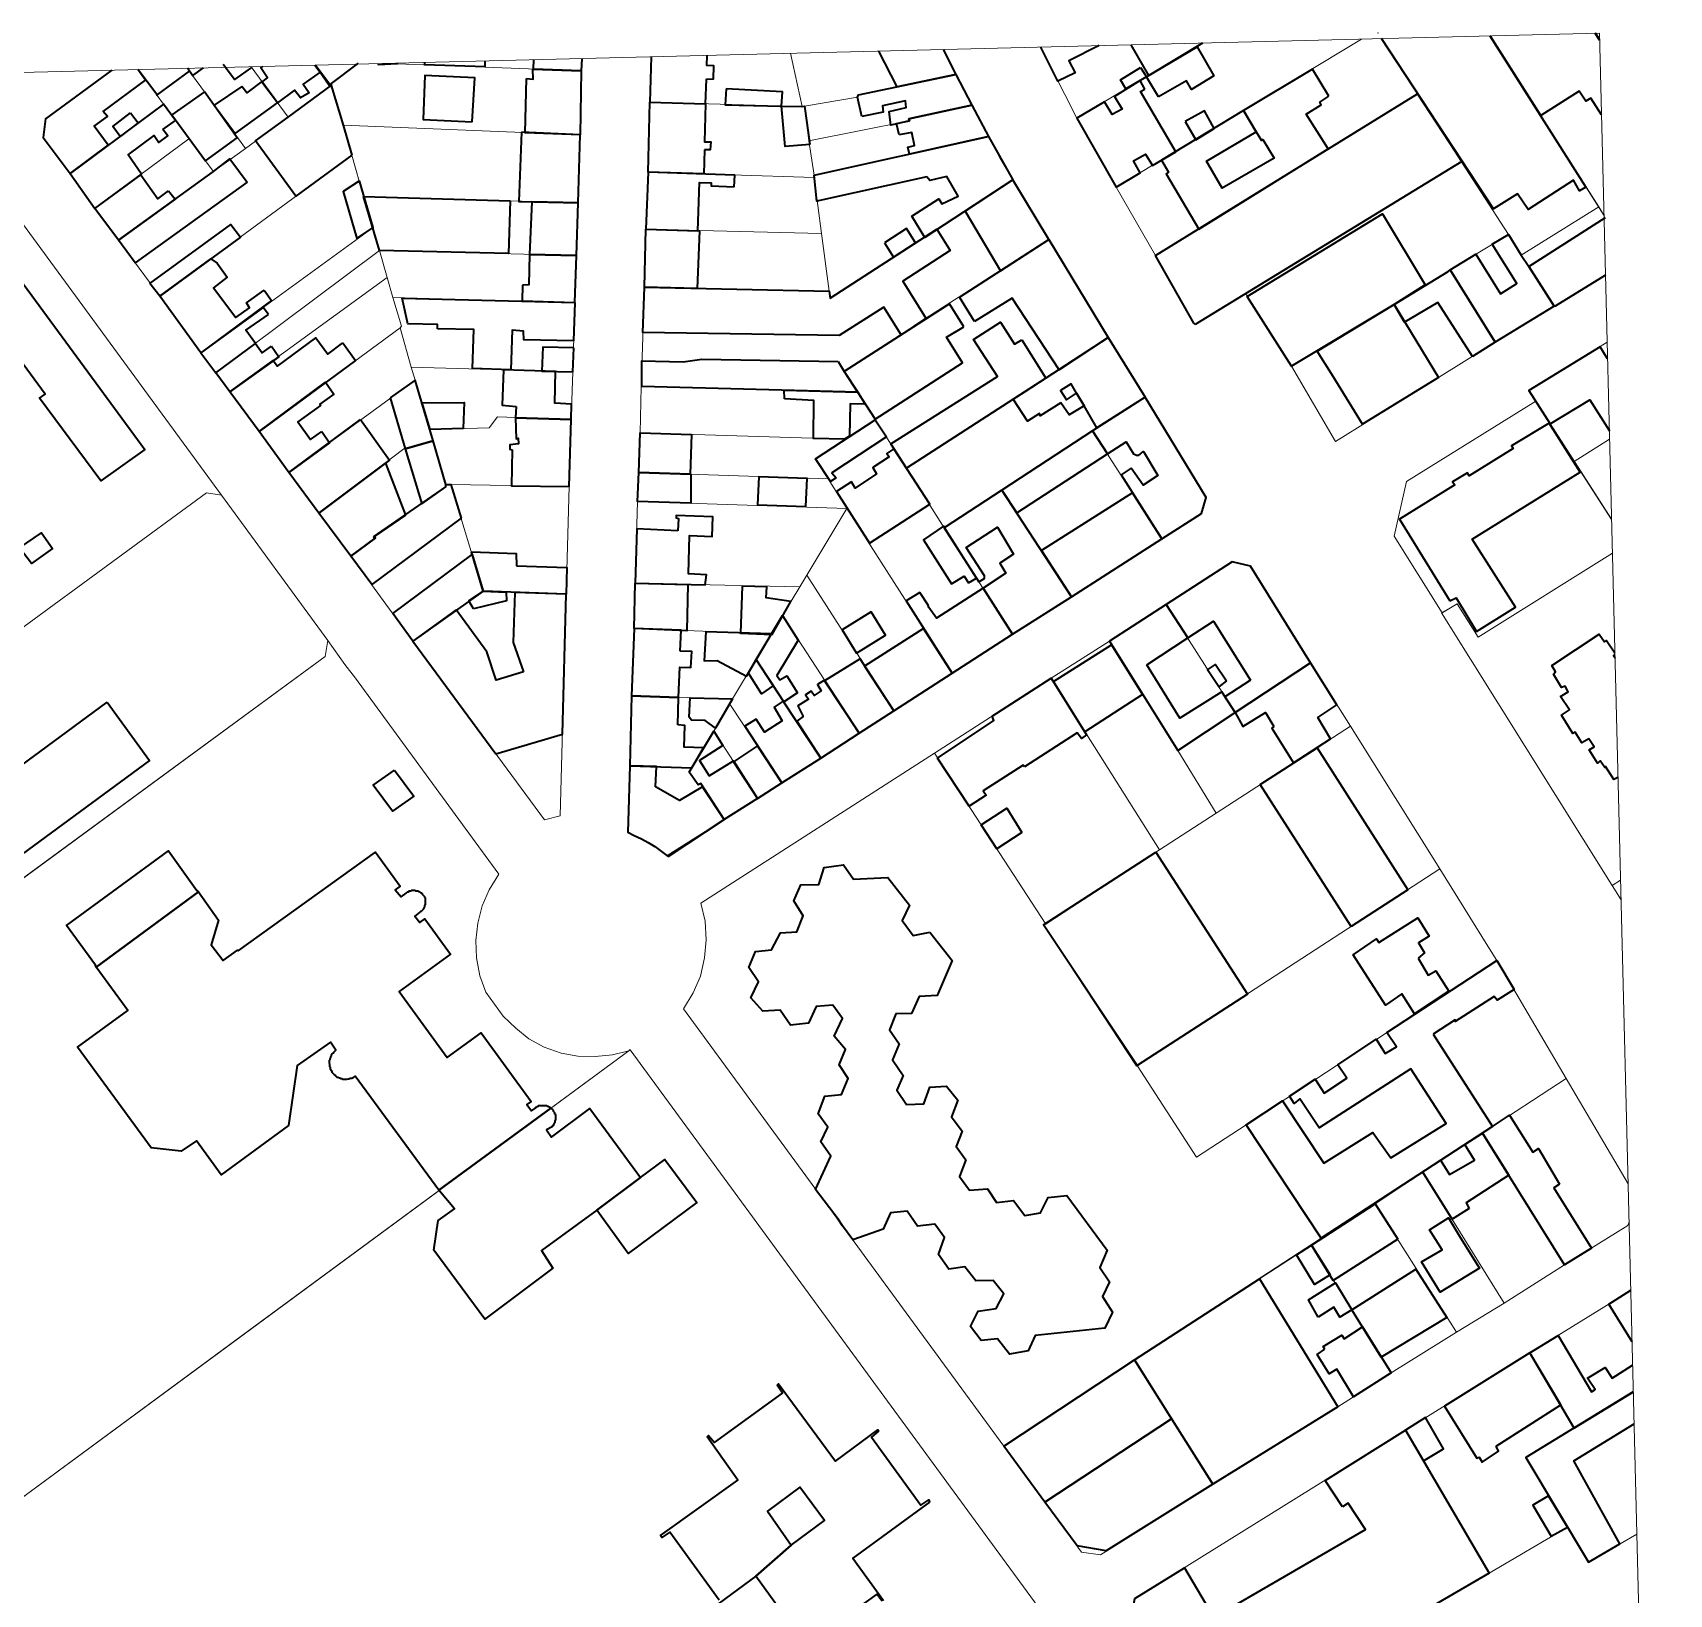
# Model space of a CAD drawing. Extents: x 1215 to 2028, y -6 to 499.
# Drawn here: x 1744.8 to 2028.1, y 228.3 to 498.7 of the extents above; entities that cross this region are included whole.
import ezdxf

# ---------------------------------------------------------------- set-up
doc = ezdxf.new("R2010")
doc.units = 0
doc.layers.add('Ar1-Site', color=6, linetype='CONTINUOUS', lineweight=18)
doc.layers.add('Ar2-Coupe-Gras', color=7, linetype='CONTINUOUS', lineweight=35)

msp = doc.modelspace()

# ---------------------------------------------------------------- linework, layer by layer
at = {"layer": 'Ar1-Site', "flags": 128}
for points in [[(1214.783, 478.651), (2015.984, 498.623), (2028.07, 13.758), (1226.87, -6.214)], [(1904.614, 491.475), (1907.369, 486.172), (1896.437, 483.776), (1896.571, 483.405), (1879.168, 479.973), (1878.395, 485.95), (1887.598, 487.553), (1887.589, 487.928)], [(1766.792, 453.063), (1759.68, 462.754), (1776.122, 474.656), (1781.643, 478.666), (1789.002, 484.096), (1796.487, 489.529), (1798.531, 482.71), (1800.034, 477.501)], [(1945.785, 448.406), (1939.123, 460.107), (1984.518, 488.095), (1992.054, 476.416), (1954.777, 453.502), (1946.041, 448.163)], [(1755.545, 468.272), (1751.273, 474.287), (1767.462, 486.307), (1771.859, 480.296)], [(1851.323, 474.532), (1851.646, 486.657), (1878.02, 485.94), (1878.395, 485.95), (1879.168, 479.973), (1880.067, 473.999), (1880.076, 473.625)], [(1907.369, 486.172), (1910.253, 480.748), (1880.067, 473.999), (1879.168, 479.973), (1896.571, 483.405), (1896.437, 483.776)], [(1839.545, 480.984), (1839.214, 469.234), (1802.087, 470.307), (1800.034, 477.501), (1798.531, 482.71)], [(1675.342, 393.448), (1732.248, 435.714), (1711.687, 463.806), (1714.018, 465.488), (1732.907, 479.45), (1777.519, 418.605), (1774.885, 419.039), (1693.8, 359.557)], [(1759.68, 462.754), (1755.545, 468.272), (1771.859, 480.296), (1776.122, 474.656)], [(1910.253, 480.748), (1912.219, 477.049), (1914.437, 473.232), (1901.285, 464.66), (1882.846, 452.708), (1882.69, 453.954), (1881.317, 463.913), (1880.076, 473.625), (1880.067, 473.999)], [(1773.907, 443.248), (1766.792, 453.063), (1800.034, 477.501), (1802.087, 470.307), (1803.719, 464.976)], [(1992.054, 476.416), (2000.24, 463.754), (1990.149, 457.632), (1980.43, 451.643), (1962.709, 440.959), (1954.777, 453.502)], [(1850.945, 464.654), (1851.323, 474.532), (1880.076, 473.625), (1881.317, 463.913)], [(1914.437, 473.232), (1920.691, 462.895), (1899.421, 449.249), (1895.389, 455.644), (1903.626, 460.971), (1901.285, 464.66)], [(1839.214, 469.234), (1838.942, 460.108), (1804.818, 461.006), (1803.719, 464.976), (1802.087, 470.307)], [(1776.491, 439.814), (1773.907, 443.248), (1803.719, 464.976), (1804.818, 461.006)], [(1850.125, 437.403), (1850.694, 454.655), (1882.69, 453.954), (1882.846, 452.708), (1901.285, 464.66), (1903.626, 460.971), (1895.389, 455.644), (1899.421, 449.249), (1885.286, 440.028), (1887.623, 436.464)], [(1850.694, 454.655), (1850.945, 464.654), (1881.317, 463.913), (1882.69, 453.954)], [(1920.691, 462.895), (1930.982, 445.914), (1896.07, 423.309), (1890.615, 431.667), (1887.623, 436.464), (1885.286, 440.028), (1899.421, 449.249)], [(1990.149, 457.632), (2000.24, 463.754), (2002.452, 460.187), (2008.169, 451.335), (1997.957, 445.085)], [(1778.947, 436.503), (1776.491, 439.814), (1804.818, 461.006), (1806.184, 456.294)], [(1838.942, 460.108), (1838.644, 451.981), (1807.145, 452.82), (1806.184, 456.294), (1804.818, 461.006)], [(1783.989, 429.633), (1778.947, 436.503), (1806.184, 456.294), (1807.145, 452.82), (1808.643, 447.861), (1808.399, 447.605)], [(1997.957, 445.085), (1988.116, 438.969), (1980.43, 451.643), (1990.149, 457.632)], [(1838.644, 451.981), (1838.319, 439.981), (1810.318, 440.782), (1808.399, 447.605), (1808.643, 447.861), (1807.145, 452.82)], [(1988.116, 438.969), (1970.279, 427.906), (1962.709, 440.959), (1980.43, 451.643)], [(1789.163, 422.517), (1783.989, 429.633), (1808.399, 447.605), (1810.318, 440.782), (1810.998, 438.551)], [(1930.982, 445.914), (1937.361, 435.58), (1928.263, 429.732), (1912.53, 419.472), (1902.573, 412.978), (1896.07, 423.309)], [(1838.319, 439.981), (1838.025, 431.73), (1825.273, 432.161), (1823.822, 430.252), (1813.585, 429.996), (1810.998, 438.551), (1810.318, 440.782)], [(1794.334, 415.526), (1789.163, 422.517), (1810.998, 438.551), (1813.585, 429.996), (1814.134, 428.011), (1809.047, 426.635)], [(1849.95, 429.404), (1850.125, 437.403), (1887.623, 436.464), (1890.615, 431.667), (1885.328, 428.287)], [(1937.361, 435.58), (1947.911, 418.23), (1947.106, 415.462), (1940.221, 411.043), (1928.263, 429.732)], [(1838.025, 431.73), (1837.69, 420.104), (1817.195, 420.468), (1816.321, 420.446), (1814.134, 428.011), (1813.585, 429.996), (1823.822, 430.252), (1825.273, 432.161)], [(1914.4, 394.536), (1903.951, 387.78), (1885.752, 416.306), (1882.5, 421.471), (1880.291, 424.914), (1885.328, 428.287), (1890.615, 431.667), (1896.07, 423.309), (1902.573, 412.978)], [(1799.892, 408.045), (1794.334, 415.526), (1809.047, 426.635), (1814.134, 428.011), (1816.321, 420.446), (1816.331, 420.072), (1803.806, 411.39), (1804.062, 411.147)], [(1849.746, 422.529), (1849.95, 429.404), (1885.328, 428.287), (1880.291, 424.914), (1882.5, 421.471)], [(1940.221, 411.043), (1924.606, 401.036), (1912.53, 419.472), (1928.263, 429.732)], [(1849.496, 417.526), (1849.746, 422.529), (1882.5, 421.471), (1885.752, 416.306)], [(1810.627, 393.323), (1799.892, 408.045), (1804.062, 411.147), (1803.806, 411.39), (1816.331, 420.072), (1816.321, 420.446), (1817.195, 420.468), (1822.777, 401.995)], [(1837.69, 420.104), (1837.155, 401.479), (1822.777, 401.995), (1817.195, 420.468)], [(1924.606, 401.036), (1914.4, 394.536), (1902.573, 412.978), (1912.53, 419.472)], [(1687.827, 333.551), (1677.364, 347.405), (1693.8, 359.557), (1774.885, 419.039), (1777.519, 418.605), (1795.884, 393.455), (1795.453, 390.696), (1698.175, 319.319)], [(1849.099, 403.401), (1849.496, 417.526), (1885.752, 416.306), (1878.795, 404.765), (1877.596, 402.737)], [(1903.951, 387.78), (1893.87, 381.283), (1878.795, 404.765), (1885.752, 416.306)], [(1955.578, 406.305), (1965.989, 389.576), (1952.961, 381.007), (1941.003, 399.696), (1952.436, 407.101)], [(1848.921, 395.526), (1849.099, 403.401), (1877.596, 402.737), (1874.596, 397.79), (1872.677, 394.62)], [(1893.87, 381.283), (1887.846, 377.385), (1874.596, 397.79), (1877.596, 402.737), (1878.795, 404.765)], [(1837.155, 401.479), (1836.113, 363.104), (1833.382, 362.412), (1810.627, 393.323), (1822.777, 401.995)], [(1931.169, 393.33), (1941.003, 399.696), (1952.961, 381.007), (1943.008, 374.388)], [(1887.846, 377.385), (1881.208, 373.097), (1870.039, 390.182), (1872.677, 394.62), (1874.596, 397.79)], [(1848.461, 383.898), (1848.921, 395.526), (1872.677, 394.62), (1870.039, 390.182), (1865.963, 383.335)], [(1921.085, 386.957), (1931.169, 393.33), (1943.008, 374.388), (1949.649, 363.561), (1939.814, 357.195)], [(1881.208, 373.097), (1874.445, 368.807), (1865.485, 382.449), (1865.963, 383.335), (1870.039, 390.182)], [(1965.989, 389.576), (1972.882, 378.63), (1949.649, 363.561), (1943.008, 374.388), (1952.961, 381.007)], [(1920.148, 344.338), (1900.923, 373.963), (1921.085, 386.957), (1939.814, 357.195)], [(1848.139, 371.773), (1848.461, 383.898), (1865.963, 383.335), (1865.485, 382.449), (1862.729, 377.758), (1858.89, 371.417)], [(1874.445, 368.807), (1870.265, 366.079), (1862.729, 377.758), (1865.485, 382.449)], [(1870.265, 366.079), (1864.485, 362.437), (1860.457, 368.708), (1859.964, 368.446), (1858.409, 370.655), (1858.89, 371.417), (1862.729, 377.758)], [(1972.882, 378.63), (1988.363, 353.908), (1935.998, 319.876), (1935.876, 319.748), (1919.777, 344.204), (1920.148, 344.338), (1939.814, 357.195), (1949.649, 363.561)], [(1912.908, 253.97), (1857.433, 329.659), (1859.112, 332.449), (1860.414, 335.355), (1861.085, 338.494), (1861.382, 341.624), (1861.176, 344.867), (1860.474, 347.972), (1900.923, 373.963), (1920.148, 344.338), (1919.777, 344.204), (1935.876, 319.748), (1935.998, 319.876), (1946.261, 304.018), (1954.866, 309.603), (1967.848, 289.941), (1935.52, 268.899)], [(1864.485, 362.437), (1854.648, 356.196), (1853.627, 357.045), (1852.485, 357.766), (1851.343, 358.487), (1850.204, 359.084), (1848.94, 359.677), (1847.801, 360.273), (1848.139, 371.773), (1858.89, 371.417), (1858.409, 370.655), (1859.964, 368.446), (1860.457, 368.708)], [(1988.363, 353.908), (1996.692, 340.5), (1998.252, 338.041), (1954.866, 309.603), (1946.261, 304.018), (1935.998, 319.876)], [(1998.252, 338.041), (2010.253, 317.604), (1995.75, 308.124), (1985.425, 301.371), (1977.192, 295.92), (1967.848, 289.941), (1954.866, 309.603)], [(1848.241, 322.56), (1933.849, 205.651), (1916.186, 192.594), (1880.615, 166.35), (1844.186, 139.46), (1825.035, 125.991), (1819.368, 132.845), (1812.793, 141.05), (1806.736, 148.519), (1799.006, 157.945), (1789.342, 169.821), (1733.673, 238.26), (1739.562, 242.529), (1781.144, 273.17)], [(2009.933, 285.369), (1999.48, 278.737), (1985.425, 301.371), (1995.75, 308.124)], [(1999.48, 278.737), (1991.238, 273.66), (1977.192, 295.92), (1985.425, 301.371)], [(1991.238, 273.66), (1979.921, 266.633), (1966.128, 288.774), (1967.848, 289.941), (1977.192, 295.92)], [(1979.921, 266.633), (1970.698, 260.782), (1957.155, 282.929), (1966.128, 288.774)], [(1970.698, 260.782), (1949.047, 247.376), (1941.895, 258.69), (1935.52, 268.899), (1957.155, 282.929)], [(1982.417, 256.702), (2003.943, 270.105), (2011.638, 257.056), (2003.27, 251.975), (2010.441, 239.913), (1996.899, 231.955)], [(1920.019, 244.279), (1912.908, 253.97), (1935.52, 268.899), (1941.895, 258.69)], [(1949.047, 247.376), (1929.616, 235.15), (1926.357, 235.568), (1920.019, 244.279), (1941.895, 258.69)], [(1935.008, 224.292), (1935.551, 227.553), (1982.417, 256.702), (1996.899, 231.955), (1984.465, 224.65), (1949.618, 204.42)]]:
    msp.add_lwpolyline(points, close=True, dxfattribs=at)
for points in [[(2015.29, 498.606), (2016.014, 497.438)], [(2016.014, 497.438), (2015.29, 498.606)], [(1902.391, 495.791), (1904.614, 491.475), (1887.589, 487.928), (1887.598, 487.553), (1878.395, 485.95), (1878.02, 485.94), (1875.961, 495.132)], [(1947.358, 496.912), (1925.539, 483.877), (1919.329, 496.214)], [(1974.786, 497.596), (1932.332, 471.93), (1925.539, 483.877), (1947.358, 496.912)], [(1978.325, 497.684), (1984.518, 488.095), (1939.123, 460.107), (1932.332, 471.93), (1974.786, 497.596)], [(1997.03, 498.15), (2015.86, 468.515), (2002.452, 460.187), (2000.24, 463.754), (1992.054, 476.416), (1984.518, 488.095), (1978.325, 497.684)], [(2016.77, 467.107), (1997.035, 498.151)], [(1793.795, 493.084), (1796.487, 489.529), (1789.002, 484.096), (1782.599, 492.805)], [(1801.137, 493.392), (1796.477, 489.903), (1796.487, 489.529), (1793.795, 493.084)], [(1807.888, 493.436), (1807.885, 493.311), (1839.768, 492.107), (1839.545, 480.984), (1798.531, 482.71), (1796.487, 489.529), (1796.477, 489.903), (1801.137, 493.392)], [(1839.837, 494.232), (1839.768, 492.107), (1807.885, 493.311), (1807.888, 493.436)], [(1875.961, 495.132), (1878.02, 485.94), (1851.646, 486.657), (1851.859, 494.532)], [(1763.046, 492.318), (1767.462, 486.307), (1751.273, 474.287), (1746.62, 480.541), (1747.039, 483.799), (1758.513, 492.205)], [(1771.596, 492.531), (1772.459, 491.303), (1774.528, 488.482), (1781.643, 478.666), (1776.122, 474.656), (1771.859, 480.296), (1767.462, 486.307), (1763.046, 492.318)], [(1782.599, 492.805), (1789.002, 484.096), (1781.643, 478.666), (1774.528, 488.482), (1772.459, 491.303), (1771.596, 492.531)], [(2017.028, 456.755), (2008.169, 451.335), (2002.452, 460.187), (2015.86, 468.515), (2016.77, 467.087)], [(2017.737, 428.294), (2011.588, 424.439), (2004.956, 434.892), (2003.786, 436.736), (2017.318, 445.123)], [(2018.229, 408.566), (1994.982, 394.046), (1991.34, 399.826), (1988.756, 398.263), (1980.431, 411.546), (1982.569, 420.968), (2004.956, 434.892), (2018.083, 414.433)], [(2018.084, 414.397), (2011.588, 424.439), (2017.737, 428.294)], [(2019.64, 351.969), (2018.164, 351.029), (1988.631, 398.26), (1991.34, 399.826), (1994.982, 394.046), (2018.229, 408.566)], [(1731.911, 344.018), (1795.453, 390.696), (1795.884, 393.455), (1798.861, 389.282), (1800.668, 386.954), (1808.815, 375.79), (1825.498, 352.972), (1823.816, 350.306), (1822.636, 347.529), (1821.837, 344.511), (1821.537, 341.506), (1821.612, 338.51), (1822.189, 335.401), (1823.259, 332.555), (1826.236, 328.382), (1828.411, 326.313), (1830.705, 324.496), (1833.364, 323.063), (1836.263, 322.011), (1839.15, 321.459), (1842.149, 321.409), (1845.139, 321.733), (1847.995, 322.429), (1848.116, 322.557), (1848.241, 322.56), (1739.562, 242.529)], [(2019.725, 348.542), (2018.164, 351.029), (2019.64, 351.969)], [(2021.115, 292.785), (2020.881, 292.137), (2009.933, 285.369), (1995.75, 308.124), (2010.253, 317.604), (2020.951, 299.347)], [(2021.849, 263.349), (2011.638, 257.056), (2003.943, 270.105), (2021.411, 280.919)], [(2022.463, 238.689), (2014.089, 233.883), (2010.441, 239.913), (2003.27, 251.975), (2011.638, 257.056), (2021.849, 263.349)], [(2022.908, 220.871), (1995.811, 205.446), (1984.465, 224.65), (1996.899, 231.955), (2010.441, 239.913), (2014.089, 233.883), (2022.463, 238.689)]]:
    msp.add_lwpolyline(points, dxfattribs=at)
at = {"layer": 'Ar2-Coupe-Gras', "flags": 128}
for points in [[(1977.634, 498.666), (1977.674, 498.691)], [(2016.015, 497.375), (2015.271, 498.605)], [(2015.29, 498.606), (2016.014, 497.438)], [(1902.391, 495.791), (1904.614, 491.475), (1894.424, 489.347), (1891.239, 495.513)], [(1929.386, 496.464), (1924.167, 493.836), (1925.218, 491.739), (1922.256, 490.291), (1919.311, 496.213)], [(1947.271, 496.91), (1937.97, 491.307), (1934.958, 496.603)], [(1997.034, 498.15), (2013.651, 471.958), (2012.543, 471.306), (2011.497, 473.153), (2003.629, 468.086), (2001.813, 470.789), (1997.631, 468.186), (1978.279, 497.683)], [(2016.337, 484.466), (2014.516, 487.344), (2013.655, 486.823), (2012.488, 488.543), (2005.846, 484.38), (1997.088, 498.152)], [(1782.578, 492.805), (1782.668, 492.682), (1779.721, 490.61), (1777.783, 493.185)], [(1793.664, 493.081), (1794.555, 491.854), (1791.609, 489.782), (1792.645, 488.309), (1791.169, 487.398), (1790.136, 488.746), (1787.193, 486.549), (1784.481, 490.104), (1785.461, 490.878), (1784.294, 492.598), (1784.632, 492.856)], [(1801.137, 493.392), (1796.477, 489.903), (1796.487, 489.529), (1796.24, 489.398), (1793.677, 493.081)], [(1807.888, 493.436), (1807.885, 493.311), (1804.642, 493.105), (1804.647, 493.355)], [(1812.652, 493.554), (1812.635, 493.179), (1823.136, 492.816), (1823.112, 493.815)], [(1839.837, 494.232), (1839.768, 492.107), (1831.516, 492.401), (1831.563, 494.026)], [(1851.859, 494.532), (1851.646, 486.657), (1861.27, 486.397), (1861.414, 490.648), (1862.663, 490.679), (1862.731, 492.929), (1861.48, 493.023), (1861.561, 494.774)], [(1758.513, 492.205), (1747.039, 483.799), (1746.62, 480.541), (1751.273, 474.287), (1757.896, 479.198), (1755.44, 482.51), (1757.772, 484.192), (1757.001, 485.047), (1764.36, 490.477), (1763.026, 492.317)], [(1763.077, 492.319), (1766.295, 488.027), (1766.298, 487.902), (1771.941, 492.04), (1771.596, 492.531)], [(1774.325, 492.599), (1772.459, 491.303), (1771.596, 492.531)], [(2017.028, 456.73), (2008.294, 451.339), (2008.169, 451.335), (2003.75, 458.22), (2017.03, 466.671)], [(2017.389, 442.25), (2016.089, 444.288), (2003.786, 436.736), (2007.428, 430.956), (2014.319, 435.125), (2017.701, 429.761)], [(2019.196, 369.758), (2018.456, 369.398), (2017.027, 371.611), (2016.905, 371.483), (2016.128, 372.588), (2015.638, 372.201), (2014.205, 374.539), (2015.067, 375.06), (2014.159, 376.411), (2012.926, 375.756), (2011.756, 377.601), (2011.387, 377.342), (2009.434, 380.541), (2010.785, 381.449), (2009.228, 383.783), (2010.583, 384.567), (2010.059, 385.553), (2009.441, 385.288), (2008.008, 387.625), (2008.373, 388.009), (2007.721, 389.117), (2015.955, 394.569), (2016.863, 393.217), (2017.231, 393.476), (2018.658, 391.336)], [(2018.665, 391.055), (2018.42, 390.883), (2018.681, 390.44)], [(2021.632, 272.039), (2017.597, 278.564), (2021.41, 280.957)], [(2021.849, 263.328), (2011.638, 257.056), (2003.943, 270.105), (2008.864, 273.1), (2014.603, 263.375), (2015.218, 263.765), (2013.92, 265.732), (2016.997, 267.557), (2018.167, 265.713), (2021.733, 267.992)], [(1863.608, 227.259), (1855.07, 239.038), (1853.718, 238.129), (1853.459, 238.498), (1866.836, 248.075), (1861.528, 255.562), (1861.772, 255.818), (1862.801, 254.595), (1874.58, 263.133), (1873.672, 264.484), (1873.916, 264.74), (1883.743, 251.369), (1891.102, 256.799), (1891.233, 256.553), (1890.01, 255.523), (1898.548, 243.744), (1899.899, 244.652), (1900.033, 244.28), (1886.784, 234.582), (1892.089, 227.219)], [(2021.849, 263.352), (2003.27, 251.975), (2014.089, 233.883), (2019.507, 237.016), (2011.528, 251.432), (2021.987, 257.814)], [(1879.574, 218.163), (1870, 231.415), (1876.111, 236.814), (1881.876, 241.08), (1877.61, 246.844), (1871.967, 242.706), (1876.111, 236.814), (1870, 231.415), (1862.515, 225.982)], [(1891.843, 227.088), (1890.938, 228.315), (1879.034, 219.774)]]:
    msp.add_lwpolyline(points, dxfattribs=at)
for points in [[(1939.686, 487.602), (1937.602, 491.048), (1946.341, 496.262), (1949.215, 491.212), (1945.401, 488.869), (1944.49, 490.345)], [(1781.001, 489.393), (1776.21, 486.15), (1779.83, 481.244), (1787.193, 486.549), (1784.478, 490.229), (1781.903, 488.291)], [(1820.876, 483.267), (1821.311, 490.897), (1812.681, 491.307), (1812.372, 483.679)], [(1830.308, 490.747), (1831.435, 490.65), (1831.391, 492.398), (1839.768, 492.107), (1839.545, 480.984), (1830.042, 481.372)], [(1888.307, 484.198), (1887.598, 487.553), (1887.714, 487.931), (1904.614, 491.475), (1907.369, 486.172), (1896.437, 483.776), (1896.571, 483.405), (1893.341, 482.7), (1893.032, 485.065), (1896.012, 485.764), (1895.859, 486.885), (1891.883, 486.036), (1892.036, 484.916)], [(1937.28, 488.916), (1936.494, 490.396), (1932.065, 487.662), (1933.37, 485.446), (1931.644, 484.529), (1930.339, 486.745), (1925.539, 483.877), (1932.332, 471.93), (1936.518, 474.407), (1935.341, 476.502), (1937.436, 477.678), (1938.609, 475.709), (1942.672, 478.058), (1936.541, 488.523)], [(1936.563, 492.646), (1937.602, 491.048), (1934.031, 488.96), (1933.117, 490.561)], [(1969.163, 487.712), (1966.299, 492.388), (1954.361, 485.22), (1956.576, 481.528), (1957.488, 480.051), (1957.734, 480.183), (1959.688, 476.983), (1950.699, 471.763), (1947.959, 476.441), (1956.576, 481.528), (1954.361, 485.22), (1940.21, 476.623), (1941.386, 474.529), (1941.018, 474.27), (1946.629, 464.666), (1969.016, 478.59), (1965.243, 484.617), (1967.828, 486.18), (1967.565, 486.673)], [(1774.528, 488.482), (1768.882, 484.469), (1774.702, 476.494), (1780.223, 480.504)], [(1800.034, 477.501), (1790.343, 470.389), (1783.36, 479.958), (1789.002, 484.096), (1796.487, 489.529), (1798.531, 482.71)], [(1864.828, 488.984), (1864.647, 486.231), (1874.397, 485.975), (1874.584, 488.478)], [(1946.041, 448.163), (1945.785, 448.406), (1939.123, 460.107), (1984.518, 488.095), (1992.179, 476.419)], [(1767.321, 481.932), (1769.531, 483.486), (1767.462, 486.307), (1751.273, 474.287), (1755.545, 468.272), (1763.641, 474.22), (1761.31, 477.535), (1765.848, 480.896), (1766.628, 479.666), (1768.223, 480.83)], [(1761.754, 484.791), (1763.046, 483.074), (1759.981, 480.749), (1758.689, 482.466)], [(1861.095, 478.398), (1860.948, 474.272), (1851.323, 474.532), (1851.646, 486.657), (1861.27, 486.397), (1861.061, 479.771), (1862.184, 479.799), (1862.094, 478.423)], [(1879.309, 479.352), (1875.071, 478.996), (1874.397, 485.975), (1878.02, 485.94), (1878.395, 485.95)], [(1894.757, 480.986), (1894.333, 482.974), (1896.571, 483.405), (1896.437, 483.776), (1907.369, 486.172), (1910.253, 480.748), (1896.589, 477.659), (1896.308, 478.901), (1897.426, 479.179), (1896.995, 481.417)], [(1944.289, 483.345), (1946.118, 480.143), (1949.317, 482.096), (1947.616, 485.177)], [(1829.415, 481.481), (1828.965, 469.478), (1839.214, 469.234), (1839.545, 480.984)], [(1899.56, 473.736), (1880.553, 469.515), (1880.067, 473.999), (1910.253, 480.748), (1914.437, 473.232), (1899.197, 463.234), (1896.982, 466.926), (1901.654, 469.916), (1902.175, 469.054), (1905.015, 470.374), (1903.055, 473.823), (1900.075, 473.124)], [(1781.914, 472.802), (1762.526, 458.828), (1759.68, 462.754), (1776.122, 474.656), (1778.94, 476.85)], [(1768.335, 471.339), (1769.496, 469.869), (1759.68, 462.754), (1755.545, 468.272), (1763.52, 474.092), (1766.497, 469.919)], [(1801.395, 473.038), (1798.567, 471.218), (1800.895, 463.032), (1803.719, 464.976)], [(1866.25, 472.031), (1866.325, 474.032), (1851.323, 474.532), (1850.945, 464.654), (1859.946, 464.379), (1860.236, 472.756), (1862.237, 472.681), (1862.249, 472.181)], [(1906.204, 467.781), (1912.333, 457.441), (1920.691, 462.895), (1914.437, 473.232)], [(1827.464, 469.565), (1827.191, 460.44), (1804.818, 461.006), (1802.087, 470.307)], [(1831.215, 469.409), (1830.818, 460.28), (1838.942, 460.108), (1839.214, 469.234)], [(1735.371, 465.771), (1764.206, 426.517), (1756.597, 421.081), (1745.996, 435.432), (1746.979, 436.081), (1739.349, 446.508), (1738.366, 445.859), (1727.89, 460.213)], [(1765.113, 455.27), (1779.099, 465.487), (1780.777, 463.28), (1766.792, 453.063)], [(1884.381, 446.251), (1850.391, 446.778), (1850.694, 454.655), (1882.69, 453.954), (1882.846, 452.708), (1901.285, 464.66), (1903.626, 460.971), (1895.389, 455.644), (1899.421, 449.249), (1895.12, 446.394), (1892.127, 451.191)], [(1860.195, 464.385), (1859.82, 454.383), (1850.694, 454.655), (1850.945, 464.654)], [(1892.225, 462.311), (1893.785, 459.851), (1897.596, 462.32), (1896.036, 464.779)], [(1980.43, 451.643), (1962.709, 440.959), (1955.039, 453.009), (1978.415, 467.332), (1985.842, 455.026)], [(1907.804, 448.709), (1905.201, 452.891), (1920.691, 462.895), (1930.982, 445.914), (1922.502, 440.331), (1914.323, 452.744)], [(2008.169, 451.335), (1997.957, 445.085), (1990.149, 457.632), (1994.578, 460.365), (1998.872, 453.477), (2001.7, 455.296), (1997.409, 462.06), (2000.24, 463.754), (2002.452, 460.187), (2003.75, 458.22)], [(1784.878, 454.139), (1786.173, 452.297), (1773.907, 443.248), (1766.792, 453.063), (1775.624, 459.529), (1776.767, 458.808), (1778.452, 456.352), (1776.123, 454.545), (1779.999, 449.395), (1782.331, 451.077), (1781.81, 451.939)], [(1829.575, 455.003), (1829.519, 452.254), (1838.644, 451.981), (1838.942, 460.108), (1830.818, 460.28), (1830.699, 455.031)], [(1994.021, 442.614), (1988.042, 451.958), (1982.256, 448.566), (1980.43, 451.643), (1989.781, 457.373), (1990.149, 457.632), (1997.957, 445.085)], [(1785.608, 449.91), (1784.703, 451.136), (1773.907, 443.248), (1776.491, 439.814), (1783.36, 444.857), (1781.678, 447.189)], [(1814.9, 447.392), (1814.882, 448.141), (1809.757, 448.263), (1808.771, 452.736), (1838.644, 451.981), (1838.435, 445.356), (1829.812, 445.515), (1829.774, 447.013), (1827.771, 447.213), (1827.567, 440.338), (1820.942, 440.548), (1821.148, 447.298)], [(1905.953, 447.788), (1903.481, 451.724), (1885.286, 440.028), (1890.612, 431.792), (1905.734, 441.537), (1903, 445.966)], [(1969.875, 439.139), (1967.141, 443.567), (1980.43, 451.643), (1988.116, 438.969), (1974.952, 430.896)], [(1916.002, 445.54), (1920.165, 438.899), (1896.07, 423.309), (1893.343, 427.488), (1911.788, 439.19), (1907.632, 445.582), (1912.304, 448.571), (1914.772, 444.76)], [(1786.119, 444.426), (1787.414, 442.585), (1778.947, 436.503), (1776.491, 439.814), (1783.36, 444.857), (1784.524, 443.262)], [(1798.472, 444.984), (1800.672, 441.916), (1783.989, 429.633), (1778.947, 436.503), (1786.431, 441.936), (1787.205, 440.956), (1793.828, 445.868), (1795.897, 443.046)], [(1916.6, 436.562), (1930.982, 445.914), (1937.361, 435.58), (1928.999, 430.25), (1926.781, 434.067), (1925.476, 436.283), (1924.562, 437.884), (1922.717, 436.714), (1923.757, 435.116), (1925.476, 436.283), (1926.781, 434.067), (1924.196, 432.504), (1922.77, 434.592), (1919.203, 432.379), (1919.069, 432.751), (1916.978, 431.449), (1914.509, 435.26)], [(1838.466, 444.107), (1833.092, 444.223), (1832.945, 440.097), (1838.319, 439.981)], [(1884.243, 441.751), (1885.286, 440.028), (1887.623, 436.464), (1850.25, 437.406), (1850.263, 441.903), (1857.388, 441.706), (1860.624, 442.161)], [(1828.475, 433.99), (1828.4, 431.99), (1838.025, 431.73), (1838.085, 434.354), (1835.207, 434.533), (1835.32, 440.032), (1826.319, 440.307), (1826.097, 434.181)], [(1794.856, 429.654), (1796.155, 427.688), (1789.163, 422.517), (1783.989, 429.633), (1795.519, 438.165), (1796.945, 436.077), (1794.489, 434.392), (1794.62, 434.145), (1790.693, 431.299), (1792.893, 428.231)], [(1806.704, 435.446), (1809.297, 426.642), (1814.134, 428.011), (1810.998, 438.551)], [(1874.911, 435.272), (1874.874, 436.771), (1887.623, 436.464), (1888.924, 434.373), (1886.299, 434.432), (1886.19, 428.808), (1885.328, 428.287), (1879.954, 428.403), (1880.039, 435.026)], [(1812.222, 434.584), (1819.465, 434.64), (1819.328, 430.14), (1813.585, 429.996)], [(1934.919, 423.278), (1933.2, 422.11), (1940.221, 411.043), (1947.106, 415.462), (1947.911, 418.23), (1937.361, 435.58), (1928.263, 429.732), (1930.859, 425.8), (1934.055, 427.878), (1935.356, 425.787), (1935.609, 425.668), (1935.862, 425.55), (1936.236, 425.559), (1936.483, 425.69), (1936.726, 425.946), (1937.095, 426.205), (1939.572, 422.02), (1936.991, 420.331)], [(1801.551, 431.695), (1806.597, 424.701), (1794.334, 415.526), (1789.163, 422.517)], [(1827.788, 426.478), (1827.694, 420.23), (1837.69, 420.104), (1838.025, 431.73), (1828.4, 431.99), (1828.49, 428.369), (1828.862, 428.503), (1828.887, 427.505), (1827.392, 427.343), (1827.41, 426.594)], [(1883.87, 421.63), (1882.887, 420.981), (1880.291, 424.914), (1890.615, 431.667), (1892.563, 428.717), (1883.1, 422.486)], [(1990.08, 400.294), (1991.191, 400.822), (1994.708, 395.038), (2001.474, 399.204), (1993.935, 411.008), (2012.633, 422.592), (2007.3, 431.078), (2000.777, 427.168), (2001.039, 426.675), (1993.411, 421.988), (1993.149, 422.481), (1990.565, 420.917), (1990.952, 420.427), (1981.358, 414.442)], [(1809.297, 426.642), (1812.158, 417.095), (1816.331, 420.072), (1816.321, 420.446), (1814.134, 428.011)], [(1858.826, 429.125), (1858.622, 422.25), (1849.746, 422.529), (1849.95, 429.404)], [(1915.126, 415.539), (1930.859, 425.8), (1928.263, 429.732), (1912.53, 419.472)], [(1886.511, 420.947), (1883.93, 419.258), (1889.65, 410.282), (1900.099, 417.038), (1893.864, 426.626), (1892.634, 425.846), (1893.024, 425.231), (1890.197, 423.412), (1890.849, 422.304), (1887.163, 419.839)], [(1805.86, 424.183), (1809.333, 415.151), (1804.052, 411.521), (1804.062, 411.147), (1799.892, 408.045), (1794.334, 415.526)], [(1858.747, 422.253), (1858.747, 417.257), (1849.496, 417.526), (1849.746, 422.529)], [(1803.806, 411.39), (1816.331, 420.072), (1816.321, 420.446), (1817.195, 420.468), (1818.964, 414.641), (1803.512, 403.139), (1799.892, 408.045), (1804.062, 411.147)], [(1870.5, 421.797), (1870.247, 416.919), (1878.624, 416.628), (1878.877, 421.506)], [(1908.552, 403.633), (1909.414, 404.155), (1909.535, 404.282), (1909.532, 404.407), (1909.529, 404.532), (1909.526, 404.657), (1906.406, 409.576), (1911.814, 413.083), (1914.554, 408.405), (1912.22, 406.848), (1913.262, 405.125), (1909.329, 402.529), (1914.4, 394.536), (1924.606, 401.036), (1912.53, 419.472), (1902.573, 412.978)], [(1935.15, 419.036), (1919.41, 409.026), (1924.606, 401.036), (1940.221, 411.043)], [(1856.493, 412.454), (1849.365, 412.776), (1849.099, 403.401), (1861.224, 403.078), (1861.43, 404.832), (1858.303, 405.004), (1858.512, 411.63), (1862.388, 411.476), (1862.554, 414.853), (1856.178, 415.069), (1856.187, 414.695), (1856.565, 414.579)], [(1742.521, 409.488), (1746.328, 412.081), (1748.269, 409.381), (1744.586, 406.791)], [(1906.808, 403.465), (1908.162, 404.248), (1902.442, 413.224), (1899.003, 410.89), (1903.815, 403.265), (1906.031, 404.57)], [(1822.777, 401.995), (1810.627, 393.323), (1807.135, 398.107), (1820.871, 408.318)], [(1828.539, 406.386), (1837.29, 406.104), (1837.155, 401.479), (1822.777, 401.995), (1820.734, 408.814), (1828.486, 408.508)], [(1955.571, 386.568), (1951.145, 383.71), (1952.961, 381.007), (1965.989, 389.576), (1955.578, 406.305), (1952.436, 407.101), (1941.003, 399.696), (1944.77, 393.918), (1949.195, 396.777)], [(1858.225, 403.128), (1858.049, 395.129), (1848.921, 395.526), (1849.099, 403.401)], [(1876.035, 400.2), (1871.772, 400.843), (1871.85, 402.719), (1867.6, 402.862), (1867.303, 394.736), (1872.805, 394.498)], [(1898.356, 401.755), (1896.019, 400.323), (1903.951, 387.78), (1914.4, 394.536), (1909.329, 402.529), (1901.215, 397.33), (1899.92, 399.171), (1899.785, 399.543)], [(1829.745, 388.053), (1825.036, 386.562), (1823.413, 391.518), (1818.111, 398.756), (1810.627, 393.323), (1824.979, 373.819), (1836.511, 377.23), (1837.155, 401.479), (1828.279, 401.757), (1827.995, 393.131)], [(1821.104, 398.955), (1820.321, 400.31), (1822.777, 401.995), (1826.778, 401.845), (1826.816, 400.347)], [(1937.641, 389.244), (1944.77, 393.918), (1941.003, 399.696), (1931.169, 393.33), (1943.008, 374.388), (1952.961, 381.007), (1950.624, 384.571), (1943.367, 380.018)], [(1877.18, 384.364), (1874.845, 382.807), (1870.039, 390.182), (1874.596, 397.79), (1877.327, 393.486), (1873.606, 387.398), (1874.124, 386.661), (1875.357, 387.317)], [(1889.945, 398.423), (1884.902, 395.299), (1887.376, 391.239), (1892.42, 394.362)], [(1856.888, 391.603), (1857.047, 395.229), (1848.921, 395.526), (1848.461, 383.898), (1856.588, 383.601), (1856.832, 388.853), (1858.707, 388.775), (1858.888, 391.528)], [(1863.298, 390.014), (1868.363, 387.267), (1872.677, 394.62), (1861.301, 394.961), (1861.051, 389.958)], [(1899.011, 395.526), (1888.805, 389.026), (1893.87, 381.283), (1903.951, 387.78)], [(1936.895, 384.104), (1926.939, 377.61), (1921.475, 386.343), (1931.559, 392.715)], [(1873.026, 385.635), (1870.938, 384.208), (1868.725, 387.776), (1870.039, 390.182)], [(1888.025, 390.256), (1881.874, 386.48), (1887.846, 377.385), (1893.87, 381.283)], [(1951.451, 386.465), (1950.103, 385.432), (1948.156, 388.382), (1949.507, 389.29)], [(1959.643, 378.55), (1959.275, 378.291), (1963.047, 372.264), (1969.439, 376.421), (1967.224, 380.113), (1970.541, 382.319), (1965.989, 389.576), (1952.961, 381.007), (1954.272, 378.541), (1958.207, 381.013)], [(1881.87, 386.605), (1880.641, 385.824), (1881.293, 384.716), (1880.063, 383.936), (1879.545, 384.673), (1878.562, 384.024), (1879.08, 383.287), (1877.236, 382.117), (1878.156, 380.266), (1877.051, 379.489), (1881.208, 373.097), (1887.846, 377.385)], [(1916.471, 371.603), (1916.215, 371.846), (1909.33, 367.428), (1909.848, 366.691), (1906.899, 364.744), (1901.444, 373.102), (1911.15, 379.59), (1910.882, 380.333), (1921.085, 386.957), (1927.201, 377.117), (1926.343, 376.471), (1925.569, 377.451)], [(1757.677, 382.759), (1765.048, 372.7), (1732.91, 349.04), (1725.539, 359.099)], [(1856.456, 378.851), (1856.588, 383.601), (1848.461, 383.898), (1848.139, 371.773), (1858.89, 371.417), (1860.928, 374.84), (1857.552, 375.006), (1857.708, 378.757)], [(1858.423, 380.149), (1858.588, 383.526), (1865.963, 383.335), (1862.967, 378.264), (1861.185, 379.593), (1858.81, 379.659)], [(1870.048, 379.814), (1868.079, 378.641), (1874.445, 368.807), (1881.208, 373.097), (1874.717, 382.929), (1873.119, 381.889), (1874.551, 379.552), (1871.477, 377.601)], [(1861.924, 369.993), (1866.106, 372.596), (1870.265, 366.079), (1864.485, 362.437), (1860.457, 368.708), (1859.964, 368.446), (1858.409, 370.655), (1862.729, 377.758), (1864.29, 375.299), (1860.232, 372.699)], [(1870.288, 375.198), (1866.109, 372.471), (1870.265, 366.079), (1874.445, 368.807)], [(1972.998, 343.907), (1957.27, 368.498), (1967.105, 374.864), (1982.832, 350.273)], [(1852.601, 368.137), (1852.764, 371.639), (1848.139, 371.773), (1847.801, 360.273), (1848.94, 359.677), (1850.204, 359.084), (1851.343, 358.487), (1852.485, 357.766), (1853.63, 356.921), (1854.776, 356.075), (1864.485, 362.437), (1860.722, 368.09), (1856.783, 365.743)], [(1807.436, 371.009), (1810.797, 366.47), (1807.114, 363.88), (1803.753, 368.418)], [(1916.005, 360.224), (1911.704, 357.369), (1908.977, 361.548), (1913.403, 364.406)], [(1773.485, 349.926), (1755.823, 336.87), (1755.689, 337.241), (1750.646, 344.11), (1768.311, 357.042), (1773.229, 350.17)], [(1834.502, 312.474), (1815.12, 298.25), (1800.638, 318), (1800.516, 317.872), (1800.391, 317.869), (1800.269, 317.741), (1800.023, 317.61), (1799.898, 317.607), (1799.773, 317.604), (1799.527, 317.473), (1799.402, 317.47), (1799.152, 317.464), (1799.027, 317.461), (1798.902, 317.458), (1798.653, 317.451), (1798.528, 317.448), (1798.4, 317.57), (1798.15, 317.564), (1798.022, 317.685), (1797.897, 317.682), (1797.645, 317.801), (1797.52, 317.798), (1797.392, 317.92), (1797.264, 318.041), (1797.136, 318.163), (1797.008, 318.285), (1796.88, 318.406), (1796.752, 318.528), (1796.624, 318.65), (1796.618, 318.9), (1796.49, 319.021), (1796.362, 319.143), (1796.356, 319.393), (1796.353, 319.517), (1796.225, 319.639), (1796.219, 319.889), (1796.215, 320.014), (1796.209, 320.263), (1796.206, 320.388), (1796.203, 320.513), (1796.197, 320.763), (1796.319, 320.891), (1796.315, 321.016), (1796.434, 321.268), (1796.431, 321.393), (1796.553, 321.521), (1796.55, 321.646), (1796.668, 321.899), (1796.79, 322.027), (1796.912, 322.155), (1797.033, 322.283), (1797.155, 322.411), (1797.277, 322.538), (1796.369, 323.89), (1790.598, 319.874), (1789.108, 309.469), (1777.454, 300.934), (1773.185, 306.823), (1770.482, 305.007), (1765.346, 305.629), (1752.545, 323.047), (1761.256, 329.385), (1755.823, 336.87), (1773.485, 349.926), (1776.98, 345.017), (1775.713, 340.738), (1777.778, 338.041), (1780.232, 339.851), (1780.36, 339.73), (1804.167, 356.812), (1808.436, 350.922), (1807.578, 350.276), (1808.608, 349.053), (1809.466, 349.699), (1809.588, 349.827), (1809.709, 349.955), (1809.834, 349.958), (1809.956, 350.086), (1810.081, 350.089), (1810.206, 350.092), (1810.33, 350.095), (1810.452, 350.223), (1810.577, 350.226), (1810.702, 350.229), (1810.827, 350.232), (1810.951, 350.236), (1811.079, 350.114), (1811.204, 350.117), (1811.329, 350.12), (1811.454, 350.123), (1811.582, 350.001), (1811.707, 350.005), (1811.835, 349.883), (1811.963, 349.761), (1812.087, 349.764), (1812.215, 349.642), (1812.218, 349.518), (1812.346, 349.396), (1812.474, 349.274), (1812.602, 349.152), (1812.605, 349.028), (1812.733, 348.906), (1812.737, 348.781), (1812.743, 348.531), (1812.746, 348.407), (1812.749, 348.282), (1812.752, 348.157), (1812.755, 348.032), (1812.758, 347.907), (1812.761, 347.782), (1812.765, 347.658), (1812.643, 347.53), (1812.646, 347.405), (1812.649, 347.28), (1812.527, 347.152), (1812.53, 347.027), (1812.409, 346.899), (1812.287, 346.771), (1812.165, 346.643), (1812.044, 346.515), (1811.919, 346.512), (1811.797, 346.384), (1810.939, 345.738), (1811.841, 344.637), (1812.699, 345.283), (1817.099, 339.146), (1808.266, 332.681), (1816.545, 321.27), (1822.435, 325.539), (1831.1, 313.638), (1830.364, 313.12), (1831.141, 312.015), (1831.878, 312.533), (1831.874, 312.658), (1831.999, 312.661), (1832.121, 312.789), (1832.246, 312.792), (1832.368, 312.92), (1832.492, 312.924), (1832.617, 312.927), (1832.867, 312.933), (1832.992, 312.936), (1833.117, 312.939), (1833.241, 312.942), (1833.366, 312.945), (1833.491, 312.948), (1833.616, 312.952), (1833.741, 312.955), (1833.869, 312.833), (1833.994, 312.836), (1834.121, 312.714), (1834.246, 312.717), (1834.374, 312.596)], [(1900.072, 342.964), (1903.941, 338.063), (1901.344, 332.003), (1898.226, 331.8), (1896.925, 328.895), (1894.178, 328.826), (1893.123, 326.052), (1894.808, 323.596), (1893.628, 320.818), (1895.445, 318.115), (1894.383, 315.591), (1896.068, 313.134), (1899.064, 313.209), (1900.116, 316.108), (1902.985, 316.305), (1904.919, 313.855), (1903.867, 310.955), (1905.677, 308.502), (1904.619, 305.853), (1906.301, 303.521), (1905.249, 300.622), (1906.931, 298.29), (1910.049, 298.493), (1911.606, 296.158), (1914.596, 296.483), (1916.534, 293.908), (1919.271, 294.351), (1920.579, 297.007), (1923.818, 297.337), (1930.799, 287.893), (1929.501, 284.863), (1931.186, 282.406), (1930, 279.878), (1931.691, 277.173), (1930.386, 274.392), (1918.302, 273.091), (1917.119, 270.439), (1913.886, 269.858), (1911.82, 272.555), (1908.955, 272.234), (1907.145, 274.687), (1908.453, 277.343), (1911.564, 277.795), (1912.875, 280.326), (1911.068, 282.654), (1908.072, 282.58), (1906.138, 285.03), (1903.4, 284.587), (1901.587, 287.165), (1902.639, 290.064), (1900.957, 292.395), (1897.967, 292.071), (1896.154, 294.649), (1893.289, 294.328), (1891.985, 291.547), (1886.785, 289.669), (1884.975, 292.122), (1884.198, 293.227), (1880.322, 298.377), (1882.926, 304.188), (1881.24, 306.644), (1882.427, 309.172), (1880.745, 311.503), (1881.918, 314.53), (1884.783, 314.852), (1885.963, 317.629), (1884.406, 319.964), (1885.464, 322.613), (1883.533, 324.938), (1884.956, 327.972), (1883.274, 330.303), (1880.406, 330.107), (1879.104, 327.201), (1875.989, 326.874), (1874.176, 329.452), (1871.183, 329.252), (1869.127, 331.575), (1870.432, 334.355), (1868.747, 336.811), (1869.926, 339.589), (1872.667, 339.907), (1874.218, 342.819), (1877.086, 343.015), (1878.141, 345.79), (1876.578, 348.374), (1877.758, 351.151), (1880.879, 351.229), (1881.806, 354.125), (1885.167, 354.584), (1886.852, 352.128), (1892.841, 352.402), (1896.583, 347.623), (1895.275, 344.968), (1897.213, 342.393)], [(1939.199, 356.805), (1955.052, 332.217), (1935.998, 319.876), (1919.777, 344.204)], [(1984.626, 338.451), (1986.324, 335.495), (1987.678, 336.278), (1989.891, 332.711), (1983.992, 328.817), (1981.782, 332.259), (1978.958, 330.315), (1973.369, 339.045), (1977.423, 341.769), (1977.813, 341.154), (1984.577, 345.445), (1986.53, 342.246), (1984.685, 341.076), (1985.728, 339.353)], [(1987.203, 325.274), (1997.47, 309.291), (1967.848, 289.941), (1954.866, 309.603), (1961.133, 313.757), (1968.273, 302.942), (1976.759, 308.275), (1979.867, 303.856), (1989.461, 309.841), (1983.354, 319.307), (1967.496, 309.044), (1964.123, 314.081), (1963.143, 313.307), (1962.363, 314.537), (1966.785, 317.52), (1968.346, 315.061), (1972.278, 317.657), (1970.721, 319.992), (1977.356, 324.404), (1978.917, 321.945), (1980.886, 323.118), (1979.201, 325.574), (1998.252, 338.041), (2001.251, 332.994), (1998.298, 331.172), (1997.783, 331.784), (1991.02, 327.493), (1991.014, 327.743)], [(1815.12, 298.25), (1834.502, 312.474), (1834.627, 312.477), (1834.63, 312.352), (1834.758, 312.231), (1834.886, 312.109), (1834.889, 311.984), (1835.017, 311.862), (1835.145, 311.74), (1835.148, 311.616), (1835.151, 311.491), (1835.279, 311.369), (1835.282, 311.244), (1835.285, 311.119), (1835.289, 310.995), (1835.292, 310.87), (1835.295, 310.745), (1835.298, 310.62), (1835.301, 310.495), (1835.304, 310.37), (1835.182, 310.242), (1835.186, 310.118), (1835.189, 309.993), (1835.067, 309.865), (1835.07, 309.74), (1834.948, 309.612), (1834.951, 309.487), (1834.827, 309.484), (1834.705, 309.356), (1834.708, 309.231), (1833.722, 308.707), (1834.627, 307.48), (1841.25, 312.392), (1850.04, 300.495), (1842.437, 294.809), (1832.868, 287.825), (1834.819, 284.751), (1823.046, 275.963), (1814.255, 287.861), (1815.001, 293.001), (1817.823, 295.07)], [(2009.085, 299.338), (2008.102, 298.689), (2014.608, 288.233), (2009.933, 285.369), (1995.75, 308.124), (2000.419, 311.238), (2004.451, 304.843), (2005.434, 305.493)], [(1993.452, 295.076), (1990.499, 293.253), (1985.425, 301.371), (1988.496, 303.446), (1990.057, 300.987), (1994.367, 303.468), (1992.676, 306.174), (1995.75, 308.124), (2000.303, 300.868), (1992.928, 296.062)], [(1842.437, 294.809), (1850.04, 300.495), (1854.21, 303.597), (1859.768, 296.115), (1847.87, 287.325)], [(1981.093, 289.771), (1969.904, 282.622), (1966.128, 288.774), (1977.192, 295.92)], [(1991.953, 290.042), (1995.208, 284.752), (1988.442, 280.586), (1985.187, 285.876), (1988.758, 287.964), (1986.548, 291.406), (1989.869, 293.488)], [(1963.547, 287.085), (1966.128, 288.774), (1969.379, 283.608), (1966.674, 281.917)], [(1989.549, 276.241), (1978.229, 269.339), (1973.152, 277.581), (1984.219, 284.603)], [(1970.698, 260.782), (1949.047, 247.376), (1935.52, 268.899), (1957.155, 282.929)], [(1967.313, 276.312), (1965.615, 279.267), (1970.288, 282.257), (1973.152, 277.581), (1971.061, 276.28), (1970.019, 278.003)], [(1968.452, 270.719), (1968.19, 271.212), (1971.389, 273.166), (1971.779, 272.551), (1974.975, 274.629), (1979.921, 266.633), (1973.404, 262.473), (1970.536, 267.273), (1969.182, 266.49), (1967.1, 269.811)], [(1998.099, 253.97), (2009.288, 261.119), (2003.943, 270.105), (1989.183, 260.868), (1994.778, 251.889), (1995.15, 252.023), (1995.671, 251.161), (1998.495, 253.105)], [(1941.895, 258.69), (1920.019, 244.279), (1912.908, 253.97), (1935.52, 268.899)], [(1930.599, 235.799), (1925.58, 236.673), (1920.019, 244.279), (1941.895, 258.69), (1949.047, 247.376)], [(1985.547, 251.409), (1988.992, 253.493), (1985.859, 258.911), (1982.417, 256.702)], [(1971.505, 243.439), (1968.519, 247.986), (1982.417, 256.702), (1996.899, 231.955), (1949.618, 204.42), (1935.008, 224.292), (1935.551, 227.553), (1944.162, 232.889), (1949.248, 224.272), (1975.475, 239.541), (1972.488, 244.088)], [(2007.183, 245.328), (2004.474, 243.761), (2007.607, 238.343), (2010.441, 239.913)]]:
    msp.add_lwpolyline(points, close=True, dxfattribs=at)

doc.saveas('drawing.dxf')
